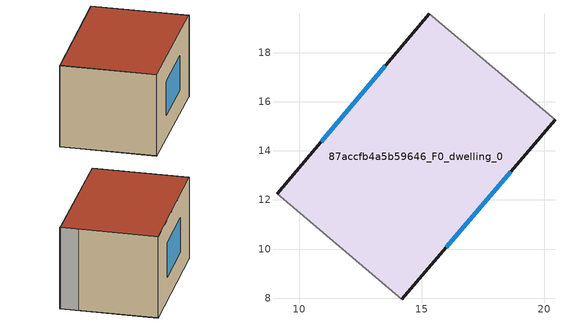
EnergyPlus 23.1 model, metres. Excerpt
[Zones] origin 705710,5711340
87accfb4a5b59646_F0_dwelling_0
 floor ground (EU_floor_Construction): 14.19,7.95 20.43,15.27 15.31,19.59 9.1,12.25 z0
 wall outside (EU_wall_Construction): 9.1,12.25 15.31,19.59 / 20.43,15.27 14.19,7.95 z0:6
 wall adiabatic (EU_wall_Construction): 15.31,19.59 20.43,15.27 / 14.19,7.95 9.1,12.25 z0:6
 window (EU_Window_Construction): 10.9,14.37 13.52,17.47 / 18.63,13.15 15.99,10.07 z1.73:4.27
 roof outside (EU_roof_Construction): 20.43,15.27 14.19,7.95 9.1,12.25 15.31,19.59 z6
shading: 9.11,12.26 14.19,7.95 / 20.45,15.25 15.3,19.6 z0:6
[Building]
EU S2 Campaign: North Axis=0; Terrain=City; Solar Distribution=FullExterior
[Site:Location]
London: Latitude=51.5; Longitude=-0.5; Time Zone=0; Elevation=25
[SizingPeriod:WeatherFileDays]
AnnualSizingPeriod: Begin Month=1; Begin Day of Month=1; End Month=12; End Day of Month=31; Day of Week for Start Day=Monday; Use Weather File Daylight Saving Period=No; Use Weather File Rain and Snow Indicators=No
[MATERIAL]
EU_InternalMass_Material: Roughness=MediumRough; Thickness=0.1; Conductivity=1; Density=1800; Specific Heat=900; Thermal Absorptance=0.9; Solar Absorptance=0.7; Visible Absorptance=0.7
[MATERIAL:NOMASS] Roughness=MediumRough; Thermal Absorptance=0.9; Solar Absorptance=0.7; Visible Absorptance=0.7
Name | Thermal Resistance
EU_wall_NoMass | 0.724719
EU_roof_NoMass | 2.98947
EU_floor_NoMass | 2.39157
[WINDOWMATERIAL:SIMPLEGLAZINGSYSTEM]
EU_Window_SimpleGlazing: UFactor=2.63425; Solar Heat Gain Coefficient=0.76; Visible Transmittance=0.76
[CONSTRUCTION]
EU_wall_Construction: EU_wall_NoMass
EU_roof_Construction: EU_roof_NoMass
EU_floor_Construction: EU_floor_NoMass
EU_InternalMass_Construction: EU_InternalMass_Material
EU_Window_Construction: EU_Window_SimpleGlazing
[ZONE]
87accfb4a5b59646_F0_dwelling_0: Type=1; Multiplier=1; Ceiling Height=autocalculate; Volume=385.399; Floor Area=autocalculate; Part of Total Floor Area=Yes
[INTERNALMASS]
87accfb4a5b59646_F0_dwelling_0_EU_InternalMass: Construction=EU_InternalMass_Construction; Zone or ZoneList=87accfb4a5b59646_F0_dwelling_0; Surface Area=64.233
[OTHEREQUIPMENT]
EU_Step8_InternalGain_87accfb4a5b59646_F0_dwelling_0_f000: Fuel Type=Electricity; Zone or ZoneList or Space or SpaceList=87accfb4a5b59646_F0_dwelling_0; Schedule=EU_Step8_GainSchedule_87accfb4a5b59646_F0_dwelling_0_f000; Design Level Calculation Method=Watts/Area; Power per Zone Floor Area=1; Fraction Latent=0; Fraction Radiant=0; Fraction Lost=0; Carbon Dioxide Generation Rate=0; EndUse Subcategory=EU_Step8_InternalGains
[ZONEVENTILATION:DESIGNFLOWRATE]
EU_ConstantAir_87accfb4a5b59646_F0_dwelling_0: Zone or ZoneList or Space or SpaceList=87accfb4a5b59646_F0_dwelling_0; Schedule=EU_AlwaysOn; Design Flow Rate Calculation Method=AirChanges/Hour; Air Changes per Hour=0.418135; Ventilation Type=Natural; Fan Pressure Rise=0; Fan Total Efficiency=1; Constant Term Coefficient=1; Temperature Term Coefficient=0; Velocity Term Coefficient=0; Velocity Squared Term Coefficient=0; Minimum Indoor Temperature=-100; Maximum Indoor Temperature=100; Delta Temperature=-100; Minimum Outdoor Temperature=-100; Maximum Outdoor Temperature=100; Maximum Wind Speed=40
[HVACTEMPLATE:THERMOSTAT]
EU_HeatOnly_87accfb4a5b59646_F0_dwelling_0: Constant Heating Setpoint=20; Constant Cooling Setpoint=50
[HVACTEMPLATE:ZONE:IDEALLOADSAIRSYSTEM]
87accfb4a5b59646_F0_dwelling_0: Template Thermostat=EU_HeatOnly_87accfb4a5b59646_F0_dwelling_0; System Availability Schedule=EU_AlwaysOn; Maximum Heating Supply Air Temperature=50; Minimum Cooling Supply Air Temperature=13; Maximum Heating Supply Air Humidity Ratio=0.0156; Minimum Cooling Supply Air Humidity Ratio=0.0077; Heating Limit=NoLimit; Cooling Limit=NoLimit; Heating Availability Schedule=EU_AlwaysOn; Cooling Availability Schedule=EU_CoolingOff; Dehumidification Control Type=ConstantSensibleHeatRatio; Cooling Sensible Heat Ratio=0.7; Dehumidification Setpoint=60; Humidification Control Type=None; Humidification Setpoint=30; Outdoor Air Method=None; Outdoor Air Flow Rate per Person=0.00944; Outdoor Air Flow Rate per Zone Floor Area=0; Outdoor Air Flow Rate per Zone=0; Demand Controlled Ventilation Type=None; Outdoor Air Economizer Type=NoEconomizer; Heat Recovery Type=None; Sensible Heat Recovery Effectiveness=0.7; Latent Heat Recovery Effectiveness=0.65
[SIZING:ZONE]
87accfb4a5b59646_F0_dwelling_0: Zone Cooling Design Supply Air Temperature Input Method=SupplyAirTemperature; Zone Cooling Design Supply Air Temperature=13; Zone Heating Design Supply Air Temperature Input Method=SupplyAirTemperature; Zone Heating Design Supply Air Temperature=50; Zone Cooling Design Supply Air Humidity Ratio=0.008; Zone Heating Design Supply Air Humidity Ratio=0.008; Cooling Design Air Flow Method=DesignDay; Cooling Design Air Flow Rate=0; Cooling Minimum Air Flow per Zone Floor Area=0.000762; Cooling Minimum Air Flow=0; Cooling Minimum Air Flow Fraction=0.2; Heating Design Air Flow Method=DesignDay; Heating Design Air Flow Rate=0; Heating Maximum Air Flow per Zone Floor Area=0.002032; Heating Maximum Air Flow=0.141576; Heating Maximum Air Flow Fraction=0.3; Account for Dedicated Outdoor Air System=No; Dedicated Outdoor Air System Control Strategy=NeutralSupplyAir; Dedicated Outdoor Air Low Setpoint Temperature for Design=autosize; Dedicated Outdoor Air High Setpoint Temperature for Design=autosize; Zone Load Sizing Method=Sensible Load Only No Latent Load; Zone Latent Cooling Design Supply Air Humidity Ratio Input Method=HumidityRatioDifference; Zone Cooling Design Supply Air Humidity Ratio Difference=0.005; Zone Latent Heating Design Supply Air Humidity Ratio Input Method=HumidityRatioDifference; Zone Humidification Design Supply Air Humidity Ratio Difference=0.005
[SCHEDULE:CONSTANT]
Name | Hourly Value
EU_AlwaysOn | 1
EU_CoolingOff | 0
[SCHEDULE:FILE]
EU_Step8_GainSchedule_87accfb4a5b59646_F0_dwelling_0_f000: File=../../schedules/87accfb4a5b59646/87accfb4a5b59646_F0_dwelling_0_f000_gain.csv; Column Number=1; Rows to Skip at Top=0; Number of Hours of Data=8760; Column Separator=Comma; Interpolate to Timestep=No; Minutes per Item=60; Adjust Schedule for Daylight Savings=Yes
